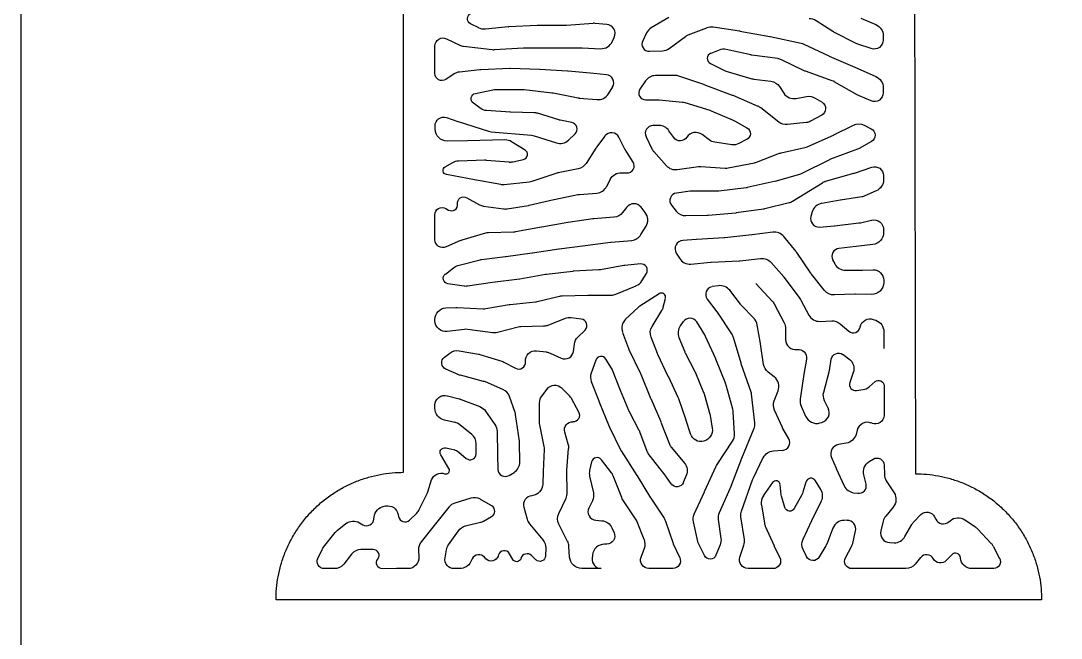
# Model space of a CAD drawing. Header units: inches. Extents: x 126 to 186, y 0 to 60.
# Drawn here: x 126 to 142.31, y 20.6 to 30.28 of the extents above; entities that cross this region are included whole.
import ezdxf

# ---------------------------------------------------------------- set-up
doc = ezdxf.new("R2010")
doc.units = ezdxf.units.IN
doc.header["$LTSCALE"] = 100
doc.header["$MEASUREMENT"] = 0
doc.layers.add('Default', color=18, linetype='Continuous', true_color=0x000000)

msp = doc.modelspace()

# ---------------------------------------------------------------- linework, layer by layer
at = {"layer": 'Default'}
for p, q in [((136.155, 30.332), (135.881, 30.167)), ((133.178, 30.167), (133.051, 30.231)), ((133.643, 30.182), (133.281, 30.147)), ((134.091, 30.205), (133.651, 30.182)), ((134.538, 30.207), (134.1, 30.205)), ((134.971, 30.239), (134.551, 30.208)), ((135.186, 30.223), (135.001, 30.239)), ((136.459, 30.057), (136.753, 30.171)), ((136.85, 30.182), (137.265, 30.12)), ((138.729, 30.112), (138.467, 30.279)), ((139.169, 30.319), (139.401, 30.22)), ((135.271, 29.953), (135.303, 30.024)), ((135.809, 30.089), (135.747, 29.966)), ((136.163, 29.845), (136.416, 30.032)), ((137.271, 30.119), (137.74, 30.034)), ((137.746, 30.033), (138.23, 29.929)), ((139.095, 29.925), (138.745, 30.103)), ((139.517, 30.045), (139.517, 29.975)), ((132.491, 29.687), (132.492, 29.886)), ((132.674, 29.998), (132.879, 29.898)), ((132.94, 29.88), (133.386, 29.827)), ((133.42, 29.827), (133.878, 29.856)), ((133.89, 29.856), (134.345, 29.857)), ((134.346, 29.857), (134.792, 29.856)), ((134.8, 29.855), (135.089, 29.842)), ((138.271, 29.915), (138.663, 29.729)), ((139.331, 29.843), (139.12, 29.914)), ((132.491, 29.453), (132.491, 29.685)), ((135.853, 29.801), (136.057, 29.808)), ((136.946, 29.821), (136.815, 29.769)), ((137.442, 29.745), (137.057, 29.83)), ((137.866, 29.686), (137.457, 29.742)), ((138.669, 29.727), (139.109, 29.535)), ((133.664, 29.53), (133.208, 29.511)), ((134.129, 29.518), (133.677, 29.53)), ((134.57, 29.491), (134.135, 29.517)), ((136.809, 29.609), (137.042, 29.496)), ((138.278, 29.496), (137.923, 29.668)), ((139.111, 29.535), (139.404, 29.405)), ((132.791, 29.446), (132.661, 29.361)), ((133.195, 29.511), (132.874, 29.476)), ((134.981, 29.451), (134.577, 29.49)), ((135.182, 29.432), (134.981, 29.451)), ((136.251, 29.423), (135.947, 29.42)), ((136.706, 29.281), (136.313, 29.413)), ((137.071, 29.485), (137.46, 29.37)), ((137.49, 29.364), (137.755, 29.331)), ((138.719, 29.34), (138.298, 29.488)), ((133.126, 29.14), (133.4, 29.198)), ((133.44, 29.202), (133.869, 29.201)), ((133.889, 29.2), (134.326, 29.152)), ((135.209, 29.133), (135.277, 29.242)), ((135.791, 29.336), (135.704, 29.208)), ((137.156, 29.11), (136.713, 29.278)), ((137.89, 29.248), (137.959, 29.143)), ((139.109, 29.118), (138.751, 29.325)), ((139.517, 29.232), (139.517, 29.15)), ((134.342, 29.15), (134.735, 29.072)), ((134.754, 29.069), (135.031, 29.044)), ((135.793, 29.04), (135.986, 29.04)), ((136.003, 29.039), (136.369, 29.004)), ((137.557, 28.938), (137.164, 29.107)), ((138.154, 29.062), (138.315, 29.094)), ((138.452, 29.068), (138.559, 29.002)), ((139.329, 29.024), (139.131, 29.107)), ((133.201, 28.908), (133.093, 28.988)), ((133.671, 28.845), (133.301, 28.872)), ((136.407, 28.996), (136.799, 28.877)), ((136.819, 28.87), (137.168, 28.72)), ((137.88, 28.692), (137.599, 28.913)), ((132.672, 28.762), (132.848, 28.7)), ((134.044, 28.838), (133.681, 28.845)), ((134.435, 28.726), (134.096, 28.83)), ((134.637, 28.684), (134.453, 28.722)), ((137.186, 28.711), (137.381, 28.602)), ((138.553, 28.8), (138.38, 28.706)), ((132.494, 28.582), (132.494, 28.635)), ((132.853, 28.699), (133.33, 28.547)), ((133.371, 28.538), (134.004, 28.484)), ((136.002, 28.637), (135.909, 28.636)), ((136.236, 28.448), (136.159, 28.557)), ((138.31, 28.684), (138.019, 28.652)), ((138.743, 28.491), (139.052, 28.642)), ((139.221, 28.641), (139.328, 28.588)), ((133, 28.396), (132.686, 28.393)), ((133.588, 28.411), (133.002, 28.396)), ((133.903, 28.254), (133.692, 28.383)), ((134.045, 28.476), (134.395, 28.365)), ((134.583, 28.409), (134.688, 28.509)), ((135.156, 28.473), (135.022, 28.297)), ((135.464, 28.277), (135.375, 28.453)), ((135.8, 28.461), (135.891, 28.273)), ((136.791, 28.413), (136.679, 28.496)), ((137.142, 28.337), (136.877, 28.377)), ((137.377, 28.417), (137.256, 28.356)), ((138.325, 28.306), (138.737, 28.488)), ((139.332, 28.387), (139.141, 28.28)), ((135.013, 28.284), (134.861, 28.044)), ((135.598, 28.064), (135.474, 28.26)), ((135.921, 28.228), (136.12, 28.008)), ((137.92, 28.21), (138.29, 28.294)), ((139.115, 28.267), (138.692, 28.109)), ((132.652, 27.992), (132.77, 28.06)), ((132.858, 28.085), (133.271, 28.098)), ((133.293, 28.097), (133.655, 28.066)), ((133.712, 28.07), (133.879, 28.107)), ((137.089, 27.974), (137.499, 28.055)), ((137.53, 28.064), (137.894, 28.203)), ((138.674, 28.101), (138.24, 27.884)), ((134.401, 27.892), (134.01, 27.76)), ((134.737, 27.96), (134.425, 27.898)), ((135.414, 27.898), (135.502, 27.895)), ((136.287, 27.948), (136.621, 27.994)), ((136.66, 27.996), (137.04, 27.971)), ((138.612, 27.763), (139.058, 27.889)), ((139.068, 27.892), (139.337, 27.984)), ((133.11, 27.786), (132.673, 27.868)), ((133.522, 27.712), (133.111, 27.786)), ((133.97, 27.751), (133.576, 27.71)), ((135.183, 27.683), (135.238, 27.794)), ((137.807, 27.76), (137.387, 27.664)), ((138.206, 27.872), (137.816, 27.762)), ((138.097, 27.453), (138.564, 27.742)), ((139.521, 27.855), (139.522, 27.789)), ((134.755, 27.558), (135.028, 27.579)), ((136.492, 27.607), (136.277, 27.579)), ((136.917, 27.608), (136.517, 27.608)), ((137.367, 27.66), (136.94, 27.61)), ((139.409, 27.613), (139.23, 27.534)), ((132.99, 27.506), (133.188, 27.396)), ((133.967, 27.387), (134.355, 27.476)), ((134.359, 27.477), (134.731, 27.555)), ((137.662, 27.336), (138.043, 27.43)), ((138.843, 27.468), (138.555, 27.418)), ((139.182, 27.52), (138.847, 27.468)), ((132.491, 27.041), (132.49, 27.239)), ((132.661, 27.338), (132.703, 27.313)), ((133.254, 27.374), (133.565, 27.331)), ((133.621, 27.331), (133.955, 27.385)), ((135.494, 27.355), (135.432, 27.274)), ((135.787, 27.274), (135.723, 27.357)), ((136.199, 27.387), (136.271, 27.296)), ((136.772, 27.232), (137.206, 27.271)), ((137.215, 27.272), (137.643, 27.332)), ((138.405, 27.285), (138.384, 27.214)), ((134.572, 27.118), (134.164, 27.045)), ((134.968, 27.174), (134.579, 27.119)), ((135.296, 27.2), (134.98, 27.176)), ((136.424, 27.225), (136.759, 27.232)), ((138.752, 27.066), (139.137, 27.11)), ((139.159, 27.114), (139.336, 27.155)), ((132.491, 26.848), (132.491, 27.04)), ((133.281, 26.95), (132.914, 26.842)), ((133.723, 26.967), (133.331, 26.958)), ((134.163, 27.045), (133.753, 26.97)), ((135.72, 26.928), (135.8, 27.059)), ((137.46, 26.923), (137.033, 26.878)), ((137.787, 26.966), (137.465, 26.924)), ((138.521, 27.047), (138.747, 27.066)), ((139.523, 27.006), (139.523, 26.96)), ((132.891, 26.833), (132.667, 26.734)), ((134.437, 26.707), (134.846, 26.756)), ((134.847, 26.756), (135.245, 26.807)), ((135.252, 26.808), (135.575, 26.837)), ((136.586, 26.853), (136.377, 26.836)), ((137.024, 26.878), (136.59, 26.853)), ((138.153, 26.661), (137.959, 26.898)), ((139.356, 26.773), (139.095, 26.74)), ((133.222, 26.537), (133.599, 26.586)), ((133.6, 26.586), (134.015, 26.642)), ((134.018, 26.643), (134.431, 26.706)), ((136.274, 26.637), (136.322, 26.558)), ((138.383, 26.321), (138.164, 26.647)), ((139.09, 26.739), (138.823, 26.712)), ((132.851, 26.442), (133.198, 26.533)), ((135.452, 26.443), (135.084, 26.378)), ((135.712, 26.468), (135.468, 26.446)), ((136.503, 26.466), (136.811, 26.495)), ((136.82, 26.495), (137.257, 26.516)), ((137.269, 26.517), (137.596, 26.554)), ((137.761, 26.49), (137.957, 26.266)), ((138.725, 26.53), (138.757, 26.47)), ((132.654, 26.309), (132.783, 26.409)), ((134.226, 26.302), (133.822, 26.231)), ((134.654, 26.352), (134.237, 26.303)), ((135.061, 26.375), (134.665, 26.353)), ((135.734, 26.203), (135.805, 26.318)), ((138.597, 26.053), (138.392, 26.309)), ((138.928, 26.369), (139.193, 26.372)), ((139.194, 26.372), (139.36, 26.376)), ((132.947, 26.119), (132.693, 26.157)), ((133.392, 26.175), (133.002, 26.119)), ((133.814, 26.23), (133.394, 26.175)), ((135.326, 25.994), (135.646, 26.127)), ((136.933, 26.126), (136.838, 26.112)), ((137.519, 26.161), (137.776, 25.887)), ((137.966, 26.254), (138.211, 25.925)), ((139.525, 26.213), (139.525, 26.178)), ((134.091, 25.878), (134.446, 25.964)), ((134.487, 25.969), (134.888, 25.978)), ((134.892, 25.978), (135.253, 25.979)), ((136.004, 26.002), (135.701, 25.805)), ((136.07, 25.793), (136.105, 25.929)), ((137.281, 25.836), (137.111, 26.055)), ((139.071, 25.994), (138.752, 25.982)), ((139.332, 25.989), (139.081, 25.994)), ((132.661, 25.778), (132.821, 25.786)), ((132.84, 25.786), (133.247, 25.766)), ((133.288, 25.769), (133.655, 25.831)), ((133.668, 25.833), (134.065, 25.873)), ((135.674, 25.784), (135.48, 25.601)), ((136.758, 25.917), (136.908, 25.72)), ((137.492, 25.611), (137.293, 25.821)), ((137.806, 25.845), (137.964, 25.543)), ((138.225, 25.902), (138.352, 25.667)), ((134.533, 25.611), (134.259, 25.505)), ((134.785, 25.603), (134.625, 25.623)), ((135.894, 25.489), (136.048, 25.74)), ((136.915, 25.71), (137.141, 25.37)), ((132.492, 25.577), (132.492, 25.599)), ((132.953, 25.443), (132.685, 25.409)), ((133.398, 25.39), (133.002, 25.442)), ((133.797, 25.477), (133.47, 25.394)), ((134.195, 25.492), (133.839, 25.483)), ((136.384, 25.565), (136.336, 25.497)), ((136.722, 25.356), (136.594, 25.559)), ((137.594, 25.221), (137.541, 25.514)), ((137.986, 25.456), (137.987, 25.282)), ((138.527, 25.568), (138.71, 25.576)), ((138.841, 25.531), (138.979, 25.414)), ((139.157, 25.475), (139.158, 25.483)), ((139.361, 25.599), (139.399, 25.586)), ((134.733, 25.322), (134.844, 25.432)), ((135.432, 25.396), (135.526, 25.144)), ((135.979, 25.063), (135.879, 25.321)), ((136.315, 25.315), (136.407, 25.089)), ((136.892, 24.982), (136.734, 25.333)), ((137.165, 25.319), (137.285, 24.917)), ((139.528, 25.405), (139.526, 25.145)), ((134.662, 25.096), (134.678, 25.212)), ((135.532, 25.129), (135.712, 24.751)), ((137.643, 24.894), (137.595, 25.216)), ((132.639, 25.007), (132.722, 25.071)), ((132.869, 25.107), (133.172, 25.056)), ((133.197, 25.05), (133.538, 24.945)), ((134.083, 25.107), (134.241, 25.088)), ((134.298, 25.072), (134.471, 24.991)), ((135.011, 24.961), (134.939, 24.757)), ((135.26, 24.832), (135.171, 24.978)), ((136.149, 24.705), (135.985, 25.05)), ((136.414, 25.073), (136.569, 24.774)), ((137.048, 24.588), (136.895, 24.973)), ((138.315, 24.974), (138.275, 24.743)), ((138.674, 24.796), (138.704, 24.973)), ((138.887, 25.048), (138.98, 24.98)), ((132.863, 24.732), (132.662, 24.819)), ((133.571, 24.931), (133.755, 24.833)), ((133.911, 24.935), (133.911, 24.941)), ((135.402, 24.486), (135.275, 24.804)), ((137.287, 24.909), (137.44, 24.466)), ((133.253, 24.628), (132.891, 24.723)), ((134.942, 24.624), (135.061, 24.321)), ((135.716, 24.742), (135.872, 24.363)), ((136.304, 24.373), (136.15, 24.703)), ((136.576, 24.759), (136.703, 24.452)), ((137.81, 24.697), (137.713, 24.773)), ((138.274, 24.738), (138.216, 24.346)), ((138.584, 24.46), (138.67, 24.778)), ((139.048, 24.764), (138.994, 24.609)), ((133.555, 24.5), (133.281, 24.619)), ((134.238, 24.499), (134.164, 24.403)), ((134.598, 24.403), (134.484, 24.516)), ((135.528, 24.169), (135.402, 24.485)), ((137.159, 24.19), (137.054, 24.568)), ((137.809, 24.323), (137.87, 24.479)), ((139.098, 24.483), (139.201, 24.498)), ((139.295, 24.541), (139.392, 24.623)), ((139.53, 24.559), (139.532, 24.292)), ((132.686, 24.403), (132.87, 24.355)), ((132.889, 24.349), (133.195, 24.233)), ((133.747, 24.142), (133.659, 24.389)), ((134.747, 24.145), (134.631, 24.359)), ((135.061, 24.319), (135.222, 23.922)), ((135.873, 24.359), (136.03, 23.997)), ((136.429, 24.017), (136.312, 24.355)), ((136.711, 24.432), (136.801, 24.114)), ((137.449, 24.425), (137.5, 23.98)), ((138.655, 24.21), (138.598, 24.325)), ((132.491, 24.207), (132.491, 24.254)), ((133.284, 24.163), (133.43, 23.95)), ((134.125, 24.287), (134.125, 23.986)), ((135.694, 23.859), (135.538, 24.149)), ((137.187, 23.805), (137.165, 24.151)), ((137.937, 23.904), (137.813, 24.176)), ((138.23, 24.241), (138.301, 24.082)), ((139.532, 24.289), (139.53, 24.095)), ((132.802, 23.985), (132.641, 24.02)), ((133.817, 23.688), (133.756, 24.106)), ((136.033, 23.99), (136.168, 23.644)), ((136.497, 23.803), (136.43, 24.012)), ((136.806, 24.092), (136.838, 23.896)), ((138.525, 23.976), (138.555, 23.985)), ((139.345, 23.97), (139.331, 23.975)), ((133.067, 23.797), (132.881, 23.947)), ((133.464, 23.847), (133.472, 23.476)), ((134.129, 23.948), (134.199, 23.608)), ((134.581, 23.644), (134.526, 23.833)), ((135.228, 23.91), (135.401, 23.556)), ((135.819, 23.53), (135.705, 23.836)), ((137.487, 23.887), (137.298, 23.42)), ((138.038, 23.727), (137.945, 23.888)), ((139.107, 23.861), (139.091, 23.797)), ((133.137, 23.492), (133.138, 23.648)), ((133.822, 23.364), (133.819, 23.662)), ((136.914, 23.323), (137.156, 23.688)), ((138.939, 23.658), (138.818, 23.638)), ((132.66, 23.585), (132.784, 23.558)), ((132.864, 23.518), (132.982, 23.42)), ((134.203, 23.562), (134.189, 23.216)), ((134.557, 23.238), (134.587, 23.574)), ((135.412, 23.537), (135.657, 23.152)), ((136.199, 23.591), (136.402, 23.347)), ((137.796, 23.538), (137.941, 23.547)), ((132.711, 23.262), (132.582, 23.475)), ((133.472, 23.476), (133.477, 23.248)), ((134.947, 23.366), (134.915, 23.229)), ((135.259, 23.193), (135.101, 23.399)), ((136.08, 23.185), (135.848, 23.478)), ((137.297, 23.417), (137.118, 22.952)), ((137.478, 23.106), (137.637, 23.432)), ((138.707, 23.435), (138.778, 23.267)), ((139.296, 23.369), (139.359, 23.408)), ((133.652, 23.152), (133.731, 23.2)), ((134.189, 23.213), (134.183, 23.019)), ((134.565, 22.885), (134.556, 23.216)), ((136.196, 23.021), (136.086, 23.177)), ((136.718, 22.899), (136.899, 23.297)), ((138.781, 23.261), (138.907, 22.99)), ((139.248, 23.016), (139.212, 23.162)), ((139.533, 23.314), (139.536, 23.169)), ((132.378, 22.894), (132.439, 23.082)), ((134.915, 23.144), (134.974, 22.881)), ((135.418, 22.806), (135.286, 23.146)), ((135.659, 23.149), (135.871, 22.804)), ((136.431, 23.152), (136.384, 23.041)), ((137.296, 22.595), (137.469, 23.086)), ((137.783, 23.04), (137.638, 22.834)), ((137.92, 22.847), (137.904, 23.008)), ((138.305, 23.05), (138.259, 22.89)), ((138.54, 22.932), (138.456, 23.07)), ((139.566, 23.07), (139.688, 22.88)), ((132.246, 22.617), (132.368, 22.87)), ((134.011, 22.835), (134.009, 22.835)), ((136.555, 22.545), (136.718, 22.897)), ((137.114, 22.943), (136.945, 22.565)), ((138.242, 22.85), (138.121, 22.634)), ((139.054, 22.882), (139.12, 22.873)), ((131.695, 22.671), (131.718, 22.675)), ((133.054, 22.796), (132.804, 22.721)), ((133.381, 22.675), (133.205, 22.778)), ((134.432, 22.556), (134.547, 22.798)), ((134.959, 22.755), (134.904, 22.642)), ((135.645, 22.459), (135.437, 22.77)), ((135.875, 22.798), (136.085, 22.481)), ((137.607, 22.694), (137.655, 22.403)), ((137.976, 22.649), (137.927, 22.81)), ((138.401, 22.453), (138.548, 22.749)), ((131.914, 22.54), (131.92, 22.508)), ((132.094, 22.453), (132.208, 22.563)), ((132.711, 22.658), (132.481, 22.37)), ((133.25, 22.437), (133.379, 22.507)), ((133.885, 22.655), (133.936, 22.466)), ((139.673, 22.655), (139.556, 22.516)), ((139.995, 22.425), (140.109, 22.541)), ((140.322, 22.506), (140.34, 22.468)), ((130.957, 22.289), (131.096, 22.398)), ((131.31, 22.412), (131.363, 22.381)), ((131.535, 22.468), (131.539, 22.503)), ((132.48, 22.37), (132.274, 22.111)), ((132.969, 22.361), (133.206, 22.42)), ((133.973, 22.394), (134.183, 22.143)), ((134.571, 22.119), (134.434, 22.389)), ((135.011, 22.452), (135.108, 22.444)), ((135.773, 22.15), (135.663, 22.424)), ((136.107, 22.437), (136.219, 22.102)), ((136.61, 22.117), (136.542, 22.424)), ((136.93, 22.46), (136.973, 22.165)), ((137.341, 22.15), (137.287, 22.502)), ((137.669, 22.357), (137.806, 22.049)), ((138.261, 22.155), (138.4, 22.449)), ((138.951, 22.45), (138.905, 22.449)), ((139.517, 22.438), (139.479, 22.283)), ((139.858, 22.195), (139.965, 22.385)), ((140.546, 22.426), (140.565, 22.443)), ((140.798, 22.457), (140.962, 22.345)), ((130.744, 22.028), (130.926, 22.257)), ((132.704, 22.065), (132.86, 22.286)), ((135.264, 22.333), (135.299, 22.256)), ((138.73, 22.329), (138.631, 22.076)), ((139.04, 22.088), (139.085, 22.283)), ((140.994, 22.318), (141.209, 22.088)), ((134.228, 22.015), (134.224, 21.891)), ((134.602, 21.872), (134.591, 22.045)), ((135.184, 22.077), (135.148, 22.076)), ((136.226, 22.083), (136.328, 21.864)), ((136.714, 21.896), (136.625, 22.074)), ((136.961, 22.067), (136.895, 21.903)), ((137.271, 21.872), (137.334, 22.061)), ((137.81, 22.04), (137.897, 21.868)), ((138.618, 22.049), (138.515, 21.875)), ((138.925, 21.863), (139.022, 22.04)), ((139.619, 22.1), (139.687, 22.098)), ((141.239, 22.047), (141.342, 21.852)), ((130.655, 21.853), (130.722, 21.993)), ((131.185, 21.919), (131.062, 21.764)), ((131.523, 21.993), (131.332, 21.991)), ((132.233, 21.981), (132.239, 21.874)), ((132.65, 21.861), (132.672, 21.988)), ((133.289, 21.848), (133.27, 21.87)), ((133.486, 21.907), (133.481, 21.889)), ((133.712, 21.837), (133.66, 21.926)), ((134.075, 21.83), (134.006, 21.897)), ((134.962, 21.907), (134.956, 21.852)), ((135.722, 21.871), (135.775, 22.013)), ((138.315, 21.883), (138.263, 21.99)), ((140.104, 21.868), (140.017, 21.762)), ((140.592, 21.911), (140.505, 21.821)), ((140.728, 21.858), (140.728, 21.864)), ((130.913, 21.692), (130.754, 21.693)), ((131.887, 21.692), (131.667, 21.691)), ((132.07, 21.693), (131.888, 21.692)), ((132.88, 21.692), (132.792, 21.692)), ((133.076, 21.846), (133.05, 21.795)), ((135.097, 21.693), (134.791, 21.694)), ((136.032, 21.694), (135.845, 21.694)), ((136.22, 21.694), (136.033, 21.694)), ((137.585, 21.694), (137.398, 21.695)), ((137.789, 21.693), (137.585, 21.694)), ((139.219, 21.693), (139.026, 21.693)), ((139.587, 21.693), (139.219, 21.693)), ((139.87, 21.693), (139.587, 21.693)), ((141.075, 21.694), (140.91, 21.693)), ((141.25, 21.696), (141.077, 21.694))]:
    msp.add_line(p, q, dxfattribs=at)
msp.add_lwpolyline([(126, 0), (186, 0), (186, 60), (126, 60)], close=True, dxfattribs=at)
at = {"layer": 'Default', "extrusion": (0, 0, -1)}
for centre, radius, start, end in [((-133.091, 30.312), 0.0906, 296.6616, 67.2934), ((-134.537, 30.397), 0.19, 265.7079, 269.6913), ((-136.822, 29.995), 0.19, 68.609, 98.5264), ((-139.327, 30.045), 0.19, 112.9863, 180.1304), ((-132.618, 29.885), 0.126, 0.5197, 116.1047), ((-133.263, 30.336), 0.19, 264.5905, 296.6616), ((-136.529, 29.88), 0.19, 53.5431, 68.609), ((-137.237, 29.932), 0.19, 98.5264, 100.2939), ((-137.706, 29.847), 0.19, 100.2939, 102.1063), ((-138.831, 30.273), 0.19, 296.9725, 302.4853), ((-133.89, 29.666), 0.19, 86.3308, 89.914), ((-134.346, 29.667), 0.19, 89.914, 90.182), ((-134.791, 29.666), 0.19, 90.182, 92.6697), ((-138.19, 29.743), 0.19, 102.1063, 115.3701), ((-139.181, 30.094), 0.19, 288.7369, 296.9725), ((-139.376, 29.976), 0.14, 180.1304, 288.7369), ((-132.681, 29.686), 0.19, 359.7854, 0.5197), ((-137.483, 29.93), 0.19, 277.838, 282.462), ((-139.034, 29.361), 0.19, 113.4803, 113.8244), ((-132.601, 29.453), 0.11, 236.9576, 359.7854), ((-134.999, 29.641), 0.19, 275.4358, 275.4455), ((-138.361, 29.667), 0.19, 289.3422, 295.8361), ((-139.327, 29.231), 0.19, 113.8244, 179.7767), ((-133.44, 29.012), 0.19, 78.0151, 90.1687), ((-133.868, 29.011), 0.19, 90.1687, 96.2364), ((-137.732, 29.142), 0.19, 97.1471, 146.3024), ((-133.144, 29.057), 0.0852, 306.4386, 78.0151), ((-134.305, 28.963), 0.19, 96.2364, 101.1763), ((-135.985, 28.85), 0.19, 90.2212, 95.4234), ((-138.351, 28.907), 0.19, 78.9534, 121.9373), ((-139.204, 29.282), 0.19, 292.7259, 300.1204), ((-139.381, 29.15), 0.136, 179.7767, 292.7259), ((-133.314, 29.061), 0.19, 274.0823, 306.4386), ((-136.351, 28.815), 0.19, 95.4234, 106.9455), ((-136.744, 28.695), 0.19, 106.9455, 113.2205), ((-138.497, 28.902), 0.117, 121.9373, 241.5414), ((-132.627, 28.635), 0.134, 359.7767, 109.2152), ((-133.685, 29.035), 0.19, 271.0415, 274.0823), ((-134.491, 28.908), 0.19, 281.5224, 287.0099), ((-137.093, 28.545), 0.19, 113.2205, 119.3239), ((-138.289, 28.873), 0.19, 241.5414, 263.7164), ((-132.684, 28.583), 0.19, 269.3785, 359.7767), ((-137.33, 28.51), 0.105, 119.3239, 243.1736), ((-137.998, 28.841), 0.19, 263.7164, 308.2016), ((-139.135, 28.472), 0.19, 63.9299, 116.7574), ((-139.276, 28.486), 0.114, 116.7574, 240.7159), ((-132.997, 28.586), 0.19, 268.5574, 269.3785), ((-133.988, 28.295), 0.19, 94.9109, 107.5742), ((-136.335, 28.518), 0.121, 212.6365, 324.7291), ((-136.905, 28.565), 0.19, 278.5042, 306.8259), ((-135.634, 28.362), 0.19, 327.4729, 333.2761), ((-137.17, 28.525), 0.19, 243.1736, 278.5042), ((-139.048, 28.445), 0.19, 240.7159, 249.4426), ((-132.864, 27.895), 0.19, 60.1788, 88.2025), ((-133.276, 27.908), 0.19, 88.2025, 94.906), ((-137.961, 28.025), 0.19, 69.1693, 77.2758), ((-132.686, 27.934), 0.0673, 280.5505, 60.1788), ((-134.7, 28.146), 0.19, 212.401, 258.8656), ((-135.408, 27.708), 0.19, 26.7362, 91.9077), ((-136.648, 27.806), 0.19, 82.0346, 93.7481), ((-139.382, 27.853), 0.139, 71.076, 179.1564), ((-133.145, 27.973), 0.19, 280.271, 280.5505), ((-133.95, 27.94), 0.19, 251.3739, 263.9375), ((-137.764, 27.945), 0.19, 254.3596, 257.0823), ((-138.155, 28.054), 0.19, 243.4947, 254.3596), ((-138.664, 27.58), 0.19, 58.2414, 74.1716), ((-139.332, 27.787), 0.19, 179.1564, 246.0892), ((-133.556, 27.899), 0.19, 263.9375, 280.271), ((-136.917, 27.798), 0.19, 263.2476, 269.9885), ((-137.345, 27.849), 0.19, 257.0823, 263.2476), ((-132.943, 27.421), 0.0976, 352.6289, 119.0808), ((-134.398, 27.291), 0.19, 77.0866, 78.1692), ((-134.77, 27.369), 0.19, 78.1692, 85.5646), ((-139.153, 27.708), 0.19, 246.0892, 261.2886), ((-132.604, 27.239), 0.114, 359.7962, 120.0213), ((-135.281, 27.389), 0.19, 217.2236, 265.6565), ((-139.371, 27.007), 0.152, 76.9162, 180.4002), ((-133.718, 27.157), 0.19, 259.6496, 268.6493), ((-137.44, 27.112), 0.19, 262.5001, 263.9922), ((-139.333, 26.961), 0.19, 180.4002, 262.7726), ((-132.616, 26.848), 0.125, 246.1231, 359.9154), ((-135.269, 26.618), 0.19, 82.767, 84.8143), ((-137.013, 27.067), 0.19, 263.9922, 266.7963), ((-134.46, 26.518), 0.19, 81.3179, 83.0984), ((-139.071, 26.928), 0.19, 262.7726, 264.1906), ((-132.899, 26.258), 0.19, 52.4018, 75.3332), ((-133.246, 26.349), 0.19, 75.3332, 82.6207), ((-136.828, 26.305), 0.19, 84.7144, 87.297), ((-137.618, 26.365), 0.19, 83.5448, 138.8644), ((-132.706, 26.242), 0.0855, 278.4614, 52.4018), ((-135.051, 26.565), 0.19, 259.9045, 266.7323), ((-137.814, 26.141), 0.19, 138.8644, 143.4289), ((-138.541, 26.428), 0.19, 321.2651, 326.0072), ((-139.363, 26.214), 0.162, 88.7863, 180.3772), ((-132.975, 26.307), 0.19, 261.915, 278.4614), ((-133.79, 26.418), 0.19, 260.1282, 262.5198), ((-139.335, 26.179), 0.19, 180.3772, 270.9909), ((-134.491, 25.779), 0.19, 76.3642, 88.7465), ((-134.892, 25.788), 0.19, 88.7465, 89.8251), ((-138.746, 26.172), 0.19, 267.9579, 321.2651), ((-132.67, 25.601), 0.178, 359.5564, 87.009), ((-132.831, 25.597), 0.19, 87.009, 92.8353), ((-133.687, 25.644), 0.19, 80.2923, 84.2652), ((-137.431, 25.952), 0.19, 316.534, 322.1472), ((-137.638, 25.757), 0.19, 136.8433, 152.3914), ((-138.058, 25.811), 0.19, 143.4289, 151.5807), ((-136.757, 25.605), 0.19, 142.84, 146.3286), ((-139.311, 25.452), 0.156, 11.4623, 108.9182), ((-132.663, 25.578), 0.171, 262.7501, 359.5564), ((-134.19, 25.682), 0.19, 248.7572, 268.5688), ((-136.056, 25.39), 0.19, 338.806, 31.6047), ((-137.796, 25.455), 0.19, 152.3914, 179.5239), ((-138.718, 25.386), 0.19, 87.5635, 130.3843), ((-139.338, 25.406), 0.19, 108.9182, 180.4587), ((-133.423, 25.578), 0.19, 255.7194, 277.6039), ((-134.866, 25.187), 0.19, 7.808, 45.4305), ((-136.983, 25.265), 0.19, 146.3286, 163.4493), ((-132.838, 24.92), 0.19, 52.5303, 99.5687), ((-138.185, 24.997), 0.132, 82.0523, 189.7777), ((-132.706, 24.92), 0.11, 293.3466, 52.5303), ((-133.14, 24.869), 0.19, 99.5687, 107.1977), ((-134.064, 24.954), 0.154, 355.2594, 96.8697), ((-134.218, 24.899), 0.19, 96.8697, 114.7497), ((-136.156, 25.132), 0.19, 334.4824, 338.806), ((-138.818, 24.954), 0.116, 9.4247, 126.128), ((-138.868, 24.827), 0.19, 126.128, 199.0995), ((-133.482, 24.763), 0.19, 107.1977, 118.0236), ((-137.831, 24.922), 0.19, 308.3567, 351.3882), ((-132.938, 24.906), 0.19, 284.5608, 293.3466), ((-135.54, 24.67), 0.19, 154.5399, 157.6741), ((-136.401, 24.686), 0.19, 152.5969, 157.4556), ((-139.446, 24.559), 0.0842, 49.7511, 179.7013), ((-137.261, 24.404), 0.19, 160.9577, 173.5042), ((-132.646, 24.253), 0.155, 0.2017, 104.6771), ((-132.821, 24.171), 0.19, 104.6771, 110.7581), ((-136.528, 24.379), 0.19, 157.4556, 164.069), ((-137.986, 24.254), 0.19, 335.5014, 21.105), ((-138.768, 24.41), 0.19, 333.3799, 15.0837), ((-132.681, 24.206), 0.19, 282.2837, 0.2017), ((-133.127, 24.055), 0.19, 110.7581, 145.5325), ((-135.705, 24.239), 0.19, 331.6328, 338.2906), ((-139.342, 24.291), 0.19, 179.7013, 180.6104), ((-134.649, 23.868), 0.128, 343.8257, 92.4817), ((-135.856, 23.922), 0.19, 156.583, 158.742), ((-136.619, 24.062), 0.19, 164.069, 170.8506), ((-137.311, 23.958), 0.19, 173.5042, 202.0637), ((-139.394, 24.096), 0.136, 180.6104, 291.3012), ((-133.274, 23.842), 0.19, 145.5325, 178.7154), ((-136.657, 23.867), 0.183, 170.8506, 254.6595), ((-138.11, 23.983), 0.19, 330.1121, 335.5014), ((-136.66, 23.855), 0.171, 254.6595, 342.3916), ((-138.907, 23.845), 0.19, 194.7264, 260.3566), ((-132.644, 23.514), 0.0735, 328.6941, 102.6482), ((-132.743, 23.372), 0.19, 102.6482, 129.8126), ((-134.013, 23.569), 0.19, 168.338, 182.3091), ((-135.997, 23.596), 0.19, 321.6453, 339.5205), ((-137.808, 23.348), 0.19, 26.1061, 86.39), ((-133.282, 23.472), 0.19, 178.7154, 178.8105), ((-136.256, 23.226), 0.19, 140.2184, 202.779), ((-137.072, 23.218), 0.19, 24.3967, 33.5497), ((-139.397, 23.208), 0.19, 346.0318, 58.1247), ((-139.419, 23.312), 0.114, 58.1247, 178.6782), ((-132.588, 23.033), 0.157, 18.0746, 110.4901), ((-134.746, 23.221), 0.19, 358.483, 5.1376), ((-133.993, 23.024), 0.19, 181.6128, 264.7027), ((-135.497, 23.05), 0.19, 147.4666, 148.4477), ((-136.285, 23.083), 0.108, 202.779, 324.8732), ((-137.648, 23.023), 0.19, 19.4345, 26.1061), ((-134.789, 22.839), 0.19, 167.3063, 206.244), ((-136.94, 23.02), 0.19, 201.105, 204.0522), ((-138.109, 22.865), 0.19, 343.1413, 354.4628), ((-138.077, 22.943), 0.19, 196.2309, 209.2622), ((-139.528, 22.778), 0.19, 147.3345, 220.1048), ((-131.728, 22.484), 0.19, 5.9868, 79.9721), ((-131.748, 22.509), 0.169, 79.9721, 169.3942), ((-135.595, 22.875), 0.19, 326.241, 338.739), ((-134.603, 22.475), 0.19, 333.0977, 25.4388), ((-136.727, 22.465), 0.19, 347.5218, 24.8413), ((-137.475, 22.531), 0.19, 351.2736, 19.4345), ((-138.052, 22.673), 0.0795, 209.2622, 343.1413), ((-140.203, 22.448), 0.132, 44.5033, 154.149), ((-140.691, 22.3), 0.19, 48.8433, 124.2765), ((-131.214, 22.248), 0.19, 51.8076, 120.5374), ((-133.015, 22.177), 0.19, 35.1726, 76.0125), ((-135.091, 22.254), 0.19, 95.0124, 155.6665), ((-135.926, 22.376), 0.19, 146.4624, 161.4621), ((-138.572, 22.368), 0.19, 25.1476, 26.3318), ((-140.131, 22.292), 0.19, 29.2889, 44.5033), ((-140.855, 22.188), 0.19, 124.2765, 136.86), ((-131.075, 22.139), 0.19, 38.3747, 51.8076), ((-135.183, 22.204), 0.127, 155.6665, 269.3946), ((-130.893, 21.91), 0.19, 25.8379, 38.3747), ((-132.86, 21.956), 0.19, 9.8366, 35.1726), ((-134.038, 22.021), 0.19, 140.0129, 181.8964), ((-136.795, 22.158), 0.19, 333.5639, 347.5218), ((-136.785, 22.138), 0.19, 171.7808, 201.8741), ((-138.433, 22.074), 0.19, 333.8506, 25.1476), ((-138.454, 22.146), 0.19, 201.4846, 210.6123), ((-141.071, 21.958), 0.19, 136.86, 152.0336), ((-130.755, 21.804), 0.111, 270.3094, 25.8379), ((-132.069, 21.864), 0.171, 176.5644, 269.6653), ((-132.793, 21.837), 0.145, 270.2273, 9.8366), ((-133.373, 21.922), 0.112, 196.881, 318.8882), ((-133.773, 21.871), 0.0702, 195.9648, 330.2111), ((-134.136, 21.894), 0.0878, 181.8964, 313.8179), ((-134.792, 21.884), 0.19, 270.2255, 356.277), ((-135.845, 21.825), 0.131, 270.1604, 20.324), ((-136.219, 21.814), 0.12, 155.1423, 269.8186), ((-136.803, 21.94), 0.0997, 201.8741, 333.5639), ((-137.399, 21.83), 0.135, 270.2784, 18.4823), ((-137.789, 21.814), 0.121, 153.1084, 270.175), ((-138.417, 21.933), 0.114, 210.6123, 333.8506), ((-139.025, 21.808), 0.115, 269.9911, 28.581), ((-140.909, 21.875), 0.182, 269.775, 354.4142), ((-141.249, 21.802), 0.106, 152.0336, 269.35), ((-130.914, 21.882), 0.19, 218.4564, 270.3094), ((-131.667, 21.784), 0.0928, 269.8261, 39.1539), ((-131.887, 21.882), 0.19, 269.6653, 269.8261), ((-132.881, 21.882), 0.19, 207.1164, 270.2273), ((-135.097, 21.693), 0.000183, 90.3578, 270.2255), ((-136.033, 21.884), 0.19, 269.8186, 270.1604), ((-137.585, 21.884), 0.19, 270.175, 270.2784), ((-139.219, 21.883), 0.19, 269.9277, 269.9911), ((-139.87, 21.883), 0.19, 219.4963, 270.1216), ((-140.413, 21.909), 0.128, 223.8448, 331.8418), ((-141.074, 21.884), 0.19, 269.35, 269.775)]:
    msp.add_arc(centre, radius, start, end, dxfattribs=at)
at = {"layer": 'Default'}
for centre, radius, start, end in [((133.661, 29.992), 0.19, 92.9338, 95.4095), ((134.101, 30.015), 0.19, 90.3087, 92.9338), ((134.985, 30.05), 0.19, 85.0601, 94.2921), ((135.173, 30.082), 0.142, 335.7013, 85.0601), ((138.365, 30.119), 0.19, 57.5147, 93.2821), ((135.979, 30.004), 0.19, 121.0691, 153.2421), ((132.962, 30.069), 0.19, 243.8953, 263.294), ((135.098, 30.032), 0.19, 267.3303, 335.7013), ((135.849, 29.915), 0.114, 153.2421, 272.1467), ((136.05, 29.998), 0.19, 272.1467, 306.4569), ((133.408, 30.016), 0.19, 263.294, 273.6692), ((136.847, 29.688), 0.0874, 111.436, 244.0613), ((137.016, 29.644), 0.19, 77.538, 111.436), ((137.84, 29.497), 0.19, 64.1639, 82.162), ((138.744, 29.901), 0.19, 244.6299, 246.5197), ((133.672, 29.34), 0.19, 88.4119, 92.3346), ((134.123, 29.328), 0.19, 86.4727, 88.4119), ((132.895, 29.287), 0.19, 96.2135, 123.0424), ((133.215, 29.322), 0.19, 92.3346, 96.2135), ((134.559, 29.301), 0.19, 84.5545, 86.4727), ((135.17, 29.308), 0.125, 328.2341, 84.5642), ((135.949, 29.23), 0.19, 90.5218, 145.9908), ((136.253, 29.233), 0.19, 71.4131, 90.5218), ((137.125, 29.667), 0.19, 244.0613, 253.6176), ((137.513, 29.553), 0.19, 253.6176, 262.8529), ((135.794, 29.148), 0.108, 145.9908, 269.7788), ((136.646, 29.101), 0.19, 69.1881, 71.4131), ((138.656, 29.161), 0.19, 59.8796, 70.6578), ((134.772, 29.259), 0.19, 258.8237, 264.7993), ((135.048, 29.233), 0.19, 264.7993, 328.2341), ((137.089, 28.932), 0.19, 66.7685, 69.1881), ((138.118, 29.249), 0.19, 213.6976, 281.0466), ((137.482, 28.764), 0.19, 51.7984, 66.7685), ((132.911, 28.88), 0.19, 250.7848, 252.2966), ((134.041, 28.648), 0.19, 72.9901, 88.9585), ((133.387, 28.728), 0.19, 252.2966, 265.0891), ((134.616, 28.583), 0.103, 313.8026, 78.4776), ((135.91, 28.514), 0.122, 90.5354, 205.7258), ((136.004, 28.447), 0.19, 35.2709, 90.5354), ((133.593, 28.221), 0.19, 58.5759, 91.4426), ((134.452, 28.546), 0.19, 252.4258, 313.8026), ((135.259, 28.395), 0.13, 26.7239, 142.6786), ((136.579, 28.362), 0.168, 53.1741, 147.3635), ((138.659, 28.662), 0.19, 293.9352, 296.0701), ((133.861, 28.185), 0.0806, 282.5326, 58.5759), ((135.173, 28.182), 0.19, 142.6786, 147.599), ((136.062, 28.355), 0.19, 205.7258, 222.1973), ((138.248, 28.479), 0.19, 282.7242, 293.9352), ((133.671, 28.255), 0.19, 265.094, 282.5326), ((135.505, 28.005), 0.11, 268.0923, 32.5271), ((137.462, 28.242), 0.19, 281.199, 290.8307), ((138.759, 27.931), 0.19, 110.5574, 116.5053), ((134.462, 27.712), 0.19, 101.1344, 108.6261), ((136.261, 28.136), 0.19, 222.1973, 277.9654), ((137.052, 28.161), 0.19, 266.2519, 281.199), ((139.006, 28.072), 0.19, 285.8284, 288.924), ((135.013, 27.769), 0.19, 274.4354, 333.2638), ((136.292, 27.461), 0.119, 97.4051, 218.4447), ((136.517, 27.418), 0.19, 90.0115, 97.4051), ((132.751, 27.396), 0.0956, 239.9787, 7.3711), ((133.28, 27.562), 0.19, 240.9192, 262.0072), ((135.609, 27.268), 0.144, 37.8583, 142.7764), ((137.997, 27.614), 0.19, 283.8903, 301.7586), ((138.587, 27.231), 0.19, 99.7778, 163.5517), ((138.876, 27.281), 0.19, 98.7114, 99.7778), ((133.591, 27.519), 0.19, 262.0072, 279.1118), ((133.925, 27.572), 0.19, 279.1118, 282.9134), ((135.637, 27.158), 0.19, 328.7997, 37.8583), ((136.42, 27.415), 0.19, 218.4447, 271.1802), ((137.189, 27.46), 0.19, 275.0696, 277.9848), ((137.617, 27.52), 0.19, 277.9848, 283.8903), ((134.605, 26.931), 0.19, 98.0585, 100.1279), ((134.994, 26.986), 0.19, 94.3435, 98.0585), ((136.755, 27.422), 0.19, 271.1802, 275.0696), ((138.51, 27.177), 0.131, 163.5517, 274.8), ((139.116, 27.299), 0.19, 276.4871, 283.0838), ((132.301, 27.04), 0.19, 0.0846, 0.2038), ((133.335, 26.768), 0.19, 91.3507, 106.455), ((134.197, 26.858), 0.19, 100.1279, 100.3504), ((135.557, 27.026), 0.19, 275.1857, 328.7997), ((137.812, 26.778), 0.19, 39.3008, 97.4999), ((138.731, 27.255), 0.19, 274.8, 276.4871), ((132.968, 26.659), 0.19, 106.455, 113.8769), ((134.823, 26.945), 0.19, 276.9016, 277.233), ((136.387, 26.705), 0.132, 94.5946, 210.9332), ((136.601, 26.664), 0.19, 93.2037, 94.5946), ((133.575, 26.775), 0.19, 277.3793, 277.6824), ((133.989, 26.831), 0.19, 277.6824, 278.6821), ((138.006, 26.54), 0.19, 33.9928, 39.3008), ((138.836, 26.588), 0.124, 95.8094, 207.7489), ((135.485, 26.256), 0.19, 95.1534, 100.0955), ((135.721, 26.37), 0.0983, 328.3907, 95.1534), ((136.485, 26.655), 0.19, 210.9332, 275.2856), ((137.248, 26.706), 0.19, 272.703, 276.4552), ((138.925, 26.559), 0.19, 207.7489, 270.7843), ((134.259, 26.114), 0.19, 96.6336, 99.8718), ((134.676, 26.163), 0.19, 93.2677, 96.6336), ((139.19, 26.562), 0.19, 270.7843, 271.2137), ((133.419, 25.986), 0.19, 97.4802, 98.085), ((135.572, 26.303), 0.19, 292.7196, 328.3907), ((136.856, 25.991), 0.122, 98.4065, 217.16), ((136.961, 25.938), 0.19, 37.8528, 98.4065), ((135.253, 26.169), 0.19, 270.1749, 292.7196), ((136.04, 25.946), 0.0666, 345.8071, 123.0102), ((139.077, 25.804), 0.19, 89.0091, 92.0421), ((133.256, 25.956), 0.19, 267.1647, 279.7077), ((134.046, 26.062), 0.19, 275.7348, 283.6358), ((135.804, 25.645), 0.19, 123.0102, 133.2388), ((135.886, 25.839), 0.19, 328.3953, 345.8071), ((134.602, 25.434), 0.19, 83.1415, 111.2428), ((134.773, 25.503), 0.101, 314.5695, 83.1415), ((136.487, 25.492), 0.126, 32.2595, 144.5015), ((137.354, 25.481), 0.19, 10.131, 43.466), ((138.519, 25.758), 0.19, 208.4193, 272.4365), ((132.976, 25.254), 0.19, 82.3961, 97.2499), ((133.844, 25.293), 0.19, 91.4312, 104.2806), ((135.61, 25.463), 0.19, 133.2388, 200.3901), ((136.491, 25.387), 0.19, 144.5015, 202.1428), ((139.05, 25.497), 0.109, 229.6157, 348.5377), ((136.561, 25.255), 0.19, 24.205, 32.2595), ((138.145, 25.283), 0.158, 180.4761, 277.9477), ((135.704, 25.21), 0.19, 200.3901, 205.4601), ((137.407, 25.188), 0.19, 8.6118, 10.131), ((134.528, 25.114), 0.135, 245.2503, 352.192), ((135.095, 24.931), 0.0889, 31.4964, 160.6284), ((136.583, 25.161), 0.19, 202.1428, 207.4031), ((136.719, 24.904), 0.19, 21.5465, 24.205), ((133.805, 24.927), 0.106, 241.9764, 4.7406), ((135.098, 24.733), 0.19, 21.8838, 31.4964), ((137.467, 24.971), 0.19, 196.5507, 199.0423), ((138.487, 24.827), 0.19, 344.9163, 350.5753), ((133.206, 24.444), 0.19, 66.6386, 75.4392), ((135.119, 24.694), 0.19, 160.6284, 201.3995), ((135.978, 24.623), 0.19, 25.0159, 25.5176), ((137.692, 24.548), 0.19, 338.895, 51.6433), ((138.462, 24.71), 0.19, 170.2223, 171.5498), ((133.48, 24.326), 0.19, 19.4722, 66.6386), ((134.368, 24.399), 0.164, 45.3145, 142.4899), ((135.226, 24.415), 0.19, 21.7094, 21.8838), ((136.871, 24.518), 0.19, 15.4181, 21.5465), ((139.084, 24.578), 0.0955, 160.9005, 278.4507), ((139.173, 24.686), 0.19, 278.4507, 310.2489), ((134.315, 24.287), 0.19, 142.4899, 180.027), ((134.464, 24.268), 0.19, 28.6163, 45.3145), ((135.238, 24.39), 0.19, 201.3995, 202.0651), ((136.048, 24.435), 0.19, 202.3259, 203.417), ((136.132, 24.292), 0.19, 19.1206, 25.0159), ((138.404, 24.318), 0.19, 171.5498, 204.0064), ((133.568, 24.079), 0.19, 8.3747, 19.4722), ((134.659, 24.097), 0.101, 267.5183, 28.6163), ((136.976, 24.139), 0.19, 3.5761, 15.4181), ((138.512, 24.139), 0.16, 285.4527, 26.6201), ((132.761, 23.8), 0.19, 51.0512, 77.7163), ((134.315, 23.986), 0.19, 180.027, 191.662), ((136.249, 23.955), 0.19, 17.6084, 19.1206), ((138.475, 24.159), 0.19, 204.0064, 285.4527), ((139.27, 23.818), 0.168, 68.6988, 165.2736), ((135.398, 23.994), 0.19, 202.0651, 206.0928), ((135.527, 23.769), 0.19, 20.4795, 28.3672), ((132.948, 23.649), 0.19, 359.5886, 51.0512), ((133.629, 23.661), 0.19, 0.5537, 8.3747), ((136.997, 23.793), 0.19, 326.4503, 3.5761), ((137.933, 23.667), 0.121, 273.61, 29.8879), ((133.042, 23.492), 0.0942, 230.1874, 359.5886), ((134.398, 23.591), 0.19, 354.8624, 16.1743), ((135.572, 23.639), 0.19, 206.0928, 212.5334), ((136.345, 23.713), 0.19, 201.258, 219.7816), ((138.843, 23.492), 0.147, 99.6434, 202.9206), ((133.632, 23.362), 0.19, 301.2948, 0.5537), ((135.032, 23.346), 0.087, 37.4837, 166.8969), ((137.474, 23.348), 0.19, 157.9363, 158.895), ((132.663, 23.233), 0.0566, 249.5099, 31.3059), ((133.592, 23.251), 0.115, 181.1895, 301.2948), ((134.379, 23.208), 0.19, 177.6909, 178.3872), ((135.1, 23.186), 0.19, 166.8969, 192.6937), ((135.109, 23.077), 0.19, 21.261, 37.4837), ((135.931, 23.067), 0.19, 35.1268, 38.3547), ((138.953, 23.341), 0.19, 202.9206, 204.9462), ((139.726, 23.173), 0.19, 181.3218, 212.6655), ((137.837, 23.002), 0.0668, 5.5372, 144.972), ((138.385, 23.026), 0.0829, 31.3789, 163.7691), ((139.135, 22.988), 0.116, 262.4208, 13.9682), ((132.197, 22.953), 0.19, 334.2427, 341.9254), ((134.022, 22.692), 0.143, 95.2973, 195.1429), ((134.375, 22.88), 0.19, 334.5612, 1.517), ((136.545, 22.977), 0.19, 335.1587, 335.6033), ((137.794, 22.725), 0.19, 144.972, 189.4882), ((138.378, 22.833), 0.19, 333.6682, 31.3789), ((139.079, 23.07), 0.19, 204.9462, 262.4208), ((132.859, 22.539), 0.19, 106.8404, 141.3023), ((133.109, 22.615), 0.19, 59.5121, 106.8404), ((133.333, 22.592), 0.0963, 298.5497, 59.5121), ((136.033, 22.903), 0.19, 211.5523, 213.5376), ((132.021, 22.527), 0.103, 190.6058, 314.1671), ((132.075, 22.7), 0.19, 314.1671, 334.2427), ((135.022, 22.584), 0.132, 153.756, 264.9876), ((137.118, 22.487), 0.19, 155.9478, 188.2192), ((139.702, 22.394), 0.19, 139.8952, 166.3665), ((131.421, 22.48), 0.115, 239.4626, 354.0132), ((132.629, 22.252), 0.19, 141.3023, 141.4338), ((133.16, 22.604), 0.19, 283.9875, 298.5497), ((134.119, 22.516), 0.19, 195.1429, 219.9871), ((135.487, 22.353), 0.19, 21.9417, 33.759), ((137.843, 22.434), 0.19, 189.4882, 203.9053), ((138.907, 22.259), 0.19, 90.6015, 158.5154), ((138.952, 22.313), 0.136, 346.8987, 90.6015), ((140.459, 22.526), 0.132, 205.851, 311.1567), ((139.623, 22.248), 0.148, 166.3665, 268.3983), ((139.693, 22.288), 0.19, 268.3983, 330.7111), ((132.423, 21.993), 0.19, 141.4338, 183.4356), ((134.402, 22.033), 0.19, 3.723, 26.9023), ((135.15, 21.886), 0.19, 90.6054, 173.7668), ((135.597, 22.079), 0.19, 339.676, 21.9417), ((136.399, 22.163), 0.19, 198.5379, 204.8577), ((137.153, 22.121), 0.19, 341.5177, 8.7264), ((137.979, 22.126), 0.19, 203.9053, 206.8916), ((138.855, 22.131), 0.19, 331.419, 346.8987), ((131.334, 21.801), 0.19, 90.5328, 141.5436), ((131.524, 21.901), 0.092, 320.8461, 90.5328), ((133.181, 21.792), 0.118, 41.1118, 152.8836), ((133.577, 21.879), 0.0954, 29.7889, 163.119), ((133.936, 21.825), 0.1, 46.1821, 164.0352), ((135.098, 21.837), 0.143, 173.7668, 269.6422), ((140.196, 21.793), 0.118, 28.1582, 140.5037), ((140.649, 21.856), 0.0791, 5.5858, 136.1552), ((139.587, 21.503), 0.19, 89.8784, 90.0723)]:
    msp.add_arc(centre, radius, start, end, dxfattribs=at)
for points in [[(132, 23.202), (132, 29.202), (132, 35.202)], [(140, 35.202), (140.011, 29.191), (140.023, 23.179)], [(142, 21.202), (136, 21.202), (130, 21.202)]]:
    msp.add_open_spline(points, degree=2, dxfattribs=at)
for points in [[(130, 21.202), (130, 23.202), (132, 23.202)], [(140.023, 23.179), (142, 23.179), (142, 21.202)]]:
    msp.add_rational_spline(points, [1, 0.707106781187, 1], degree=2, dxfattribs=at)

doc.saveas('drawing.dxf')
